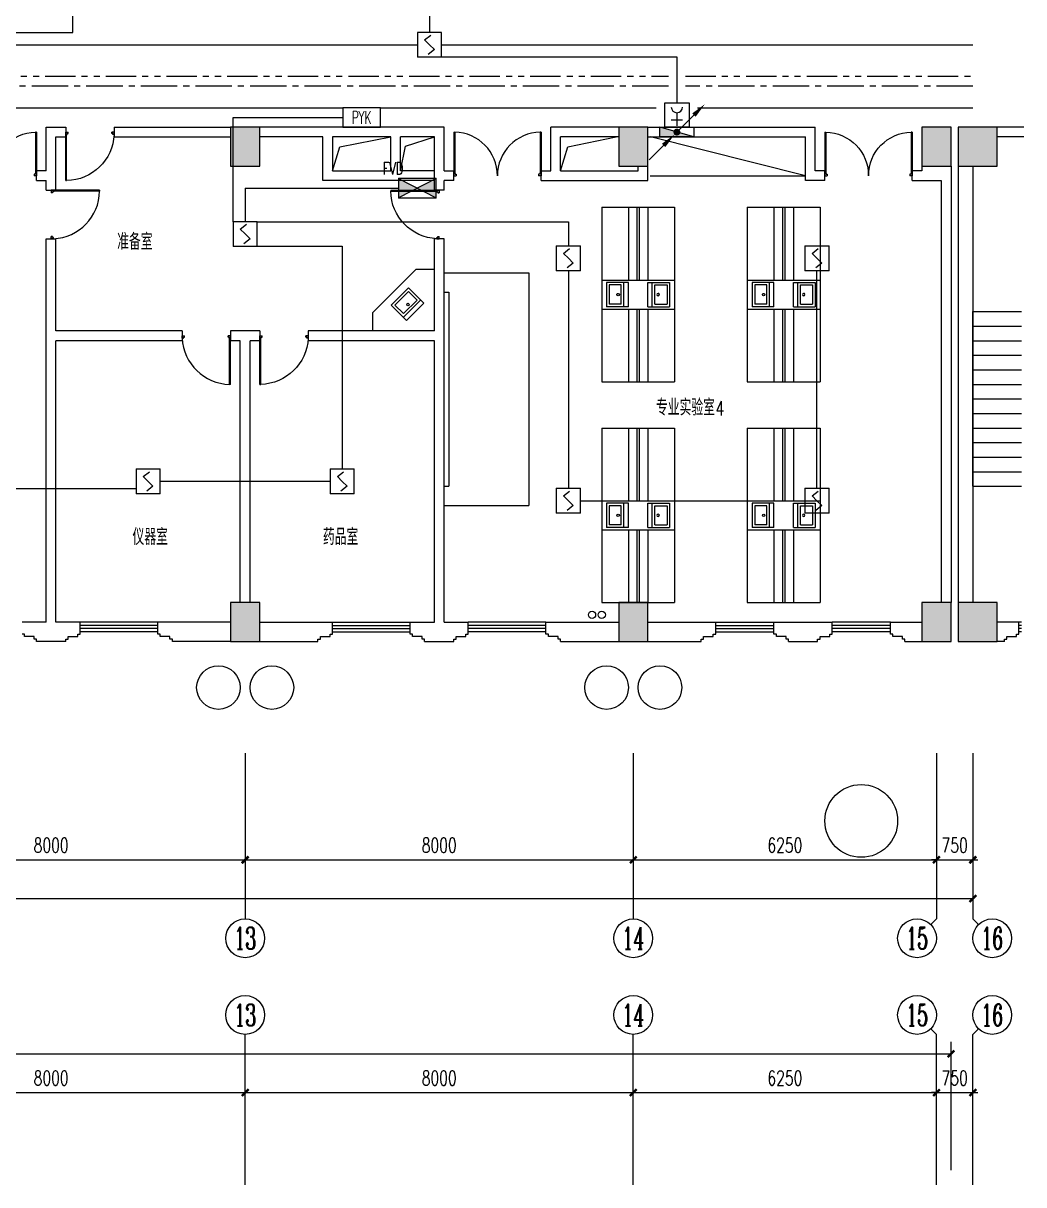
# Model space of a CAD drawing. Extents: x 190999 to 918899, y -200814 to 215286.
# Drawn here: x 383137 to 403762, y 26286 to 50231 of the extents above; entities that cross this region are included whole.
import ezdxf
from ezdxf.enums import TextEntityAlignment as Align

# ---------------------------------------------------------------- set-up
doc = ezdxf.new("R2010")
doc.units = 0
doc.header["$LTSCALE"] = 1000
doc.header["$MEASUREMENT"] = 0
doc.linetypes.add('CENTER2', pattern=[1.125, 0.75, -0.125, 0.125, -0.125])
doc.linetypes.add('PHANTOM2', pattern=[1.25, 0.625, -0.125, 0.125, -0.125, 0.125, -0.125])
doc.layers.get('Defpoints').update_dxf_attribs({"color": 1})
for name, color, linetype in [('00-EQUIP', 3, 'Continuous'), ('00-LWIRE', 4, 'Continuous'), ('00-WIRE-4', 6, 'Continuous'), ('A-墙线', 2, 'Continuous'), ('A-外包装修', 250, 'Continuous'), ('A-外窗', 145, 'Continuous'), ('A-家具', 250, 'Continuous'), ('A-门', 167, 'Continuous'), ('AXIS', 3, 'Continuous'), ('AXIS_TEXT', 7, 'Continuous'), ('COLUMN', 2, 'Continuous'), ('EQUIP_消火栓', 1, 'Continuous'), ('PUB_HATCH', 250, 'Continuous'), ('STAIR', 5, 'Continuous'), ('房间名称', 7, 'Continuous'), ('暖通-风-说明', 3, 'Continuous'), ('洞口线', 165, 'Continuous'), ('雨水管', 151, 'Continuous')]:
    doc.layers.add(name, color=color, linetype=linetype)
doc.styles.add('_COMPLEX', font='COMPLEX.shx', dxfattribs={"width": 0.5})
doc.styles.add('_TCH_AXIS', font='COMPLEX', dxfattribs={"bigfont": 'GBCBIG'})
doc.styles.add('_TCH_DIM', font='SIMPLEX', dxfattribs={"bigfont": 'GBCBIG'})
doc.styles.add('COMPLEX', font='COMPLEX')
doc.styles.add('DIM_FONT', font='SIMPLEX', dxfattribs={"width": 0.7, "bigfont": 'GBCBIG'})
doc.styles.add('HZ-ZGBZ', font='romanc.shx', dxfattribs={"width": 0.65})
doc.styles.get("Standard").update_dxf_attribs({"font": 'simhei.ttf'})
doc.styles.add('XXK', font='romans.shx', dxfattribs={"width": 0.75, "bigfont": 'hzf.shx'})
doc.styles.add('zz-1', font='arial.ttf', dxfattribs={"width": 0.8})
doc.linetypes.add('4INE', pattern='A,1,-0.15,["4",XXK,S=0.3,R=0,X=-0.1,Y=-0.1],-0.25', length=1.4)
doc.dimstyles.new('DIMN', dxfattribs={"dimtxt": 300, "dimasz": 100, "dimexe": 250, "dimexo": 300, "dimgap": 150, "dimtad": 1, "dimdec": 0, "dimzin": 0, "dimdsep": 46, "dimtxsty": 'DIM_FONT', "dimblk": 'ARCHTICK', "dimcen": 0.09, "dimclrt": 7, "dimazin": 2, "dimtfac": 1, "dimtdec": 0, "dimtix": 1, "dimtmove": 2, "dimatfit": 3, "dimfxl": 0, "dimtolj": 1, "dimtzin": 0, "dimarcsym": 0})

# ---------------------------------------------------------------- blocks, each defined once
blk = doc.blocks.new('m1000')
at = {"layer": 'A-墙线'}
for p, q in [((0, 0), (0, 200)), ((1000, 0), (1000, 200))]:
    blk.add_line(p, q, dxfattribs=at)
at = {"layer": 'A-门'}
for p, q in [((0, 1100), (0, 100)), ((0, 1100), (20, 1100)), ((20, 1100), (20, 150)), ((0, 150), (30, 150)), ((0, 100), (50, 100)), ((30, 150), (30, 130)), ((30, 130), (50, 130)), ((50, 130), (50, 100)), ((950, 130), (950, 100)), ((970, 130), (950, 130)), ((1000, 100), (950, 100)), ((970, 150), (970, 130)), ((1000, 150), (970, 150)), ((1000, 150), (1000, 100))]:
    blk.add_line(p, q, dxfattribs=at)
blk.add_arc((0, 100), 1000, 2.866, 88.854, dxfattribs=at)
blk = doc.blocks.new('m1800')
at = {"layer": 'A-墙线'}
for p, q in [((-900, -100), (-900, 100)), ((900, -100), (900, 100))]:
    blk.add_line(p, q, dxfattribs=at)
at = {"layer": 'A-门'}
for p, q in [((-900, 900), (-900, 0)), ((-900, 900), (-880, 900)), ((-880, 900), (-880, 50)), ((880, 900), (880, 50)), ((900, 900), (880, 900)), ((900, 900), (900, 0)), ((-900, 50), (-870, 50)), ((-900, 0), (-850, 0)), ((-870, 50), (-870, 30)), ((-870, 30), (-850, 30)), ((-850, 30), (-850, 0)), ((850, 30), (850, 0)), ((870, 30), (850, 30)), ((900, 0), (850, 0)), ((870, 50), (870, 30)), ((900, 50), (870, 50))]:
    blk.add_line(p, q, dxfattribs=at)
for centre, start, end in [((-900, 0), 0, 88.7267), ((900, 0), 91.2733, 180)]:
    blk.add_arc(centre, 900, start, end, dxfattribs=at)
blk = doc.blocks.new('$TwtSys$00000434')
for p, q in [((-0.5, 0.5), (-0.5, -0.5)), ((-0.5, -0.5), (0.5, 0.5)), ((0.5, 0.5), (-0.5, 0.5)), ((0.5, -0.5), (0.5, 0.5)), ((-0.5, -0.5), (0.5, -0.5))]:
    blk.add_line(p, q)
blk.add_solid([(0.5, -0.5), (0.5, 0.5), (-0.5, -0.5)])
blk = doc.blocks.new('_ArchTick')
at = {"const_width": 0.5}
blk.add_lwpolyline([(-0.7, -0.7), (0.7, 0.7)], dxfattribs=at)
blk = doc.blocks.new('*D1000')
at = {"layer": 'AXIS', "color": 0, "lineweight": -2}
for p, q in [((379712, 26586), (379712, 28436)), ((387712, 26586), (387712, 28436)), ((379712, 28186), (387712, 28186))]:
    blk.add_line(p, q, dxfattribs=at)
at = {"layer": 'Defpoints', "color": 0}
for p in [(387712, 28186), (379712, 26286), (387712, 26286)]:
    blk.add_point(p, dxfattribs=at)
at = {"layer": 'AXIS', "color": 0, "lineweight": -2, "xscale": 100, "yscale": 100, "zscale": 100, "rotation": 180}
blk.add_blockref('_ArchTick', (379712, 28186), dxfattribs=at)
at = {"layer": 'AXIS', "color": 0, "lineweight": -2, "xscale": 100, "yscale": 100, "zscale": 100}
blk.add_blockref('_ArchTick', (387712, 28186), dxfattribs=at)
at = {"layer": 'AXIS', "color": 7, "insert": (383712, 28486), "char_height": 300, "attachment_point": 5, "style": 'DIM_FONT'}
blk.add_mtext('\\A1;8000', dxfattribs=at)
blk = doc.blocks.new('*D1001')
at = {"layer": 'AXIS', "color": 0, "lineweight": -2}
for p, q in [((387712, 26586), (387712, 28436)), ((395712, 26586), (395712, 28436)), ((387712, 28186), (395712, 28186))]:
    blk.add_line(p, q, dxfattribs=at)
at = {"layer": 'Defpoints', "color": 0}
for p in [(395712, 28186), (387712, 26286), (395712, 26286)]:
    blk.add_point(p, dxfattribs=at)
at = {"layer": 'AXIS', "color": 0, "lineweight": -2, "xscale": 100, "yscale": 100, "zscale": 100, "rotation": 180}
blk.add_blockref('_ArchTick', (387712, 28186), dxfattribs=at)
at = {"layer": 'AXIS', "color": 0, "lineweight": -2, "xscale": 100, "yscale": 100, "zscale": 100}
blk.add_blockref('_ArchTick', (395712, 28186), dxfattribs=at)
at = {"layer": 'AXIS', "color": 7, "insert": (391712, 28486), "char_height": 300, "attachment_point": 5, "style": 'DIM_FONT'}
blk.add_mtext('\\A1;8000', dxfattribs=at)
blk = doc.blocks.new('*D1002')
at = {"layer": 'AXIS', "color": 0, "lineweight": -2}
for p, q in [((395712, 26586), (395712, 28436)), ((401962, 26586), (401962, 28436)), ((395712, 28186), (401962, 28186))]:
    blk.add_line(p, q, dxfattribs=at)
at = {"layer": 'Defpoints', "color": 0}
for p in [(401962, 28186), (395712, 26286), (401962, 26286)]:
    blk.add_point(p, dxfattribs=at)
at = {"layer": 'AXIS', "color": 0, "lineweight": -2, "xscale": 100, "yscale": 100, "zscale": 100, "rotation": 180}
blk.add_blockref('_ArchTick', (395712, 28186), dxfattribs=at)
at = {"layer": 'AXIS', "color": 0, "lineweight": -2, "xscale": 100, "yscale": 100, "zscale": 100}
blk.add_blockref('_ArchTick', (401962, 28186), dxfattribs=at)
at = {"layer": 'AXIS', "color": 7, "insert": (398837, 28486), "char_height": 300, "attachment_point": 5, "style": 'DIM_FONT'}
blk.add_mtext('\\A1;6250', dxfattribs=at)
blk = doc.blocks.new('*D1003')
at = {"layer": 'AXIS', "color": 0, "lineweight": -2}
for p, q in [((401962, 26586), (401962, 28436)), ((402712, 26586), (402712, 28436)), ((401962, 28186), (401862, 28186)), ((401962, 28186), (402712, 28186)), ((402712, 28186), (402812, 28186))]:
    blk.add_line(p, q, dxfattribs=at)
at = {"layer": 'Defpoints', "color": 0}
for p in [(402712, 28186), (401962, 26286), (402712, 26286)]:
    blk.add_point(p, dxfattribs=at)
at = {"layer": 'AXIS', "color": 0, "lineweight": -2, "xscale": 100, "yscale": 100, "zscale": 100}
blk.add_blockref('_ArchTick', (401962, 28186), dxfattribs=at)
at = {"layer": 'AXIS', "color": 0, "lineweight": -2, "xscale": 100, "yscale": 100, "zscale": 100, "rotation": 180}
blk.add_blockref('_ArchTick', (402712, 28186), dxfattribs=at)
at = {"layer": 'AXIS', "color": 7, "insert": (402337, 28486), "char_height": 300, "attachment_point": 5, "style": 'DIM_FONT'}
blk.add_mtext('\\A1;750', dxfattribs=at)
blk = doc.blocks.new('*D1004')
at = {"layer": 'AXIS', "color": 0, "lineweight": -2}
for p, q in [((325012, 26586), (325012, 29236)), ((402262, 26586), (402262, 29236)), ((325012, 28986), (402262, 28986))]:
    blk.add_line(p, q, dxfattribs=at)
at = {"layer": 'Defpoints', "color": 0}
for p in [(402262, 28986), (325012, 26286), (402262, 26286)]:
    blk.add_point(p, dxfattribs=at)
at = {"layer": 'AXIS', "color": 0, "lineweight": -2, "xscale": 100, "yscale": 100, "zscale": 100, "rotation": 180}
blk.add_blockref('_ArchTick', (325012, 28986), dxfattribs=at)
at = {"layer": 'AXIS', "color": 0, "lineweight": -2, "xscale": 100, "yscale": 100, "zscale": 100}
blk.add_blockref('_ArchTick', (402262, 28986), dxfattribs=at)
at = {"layer": 'AXIS', "color": 7, "insert": (363637, 29286), "char_height": 300, "attachment_point": 5, "style": 'DIM_FONT'}
blk.add_mtext('\\A1;77250', dxfattribs=at)
blk = doc.blocks.new('*D1068')
at = {"layer": 'AXIS', "color": 0, "lineweight": -2}
for p, q in [((379712, 34386), (379712, 32736)), ((387712, 34386), (387712, 32736)), ((379712, 32986), (387712, 32986))]:
    blk.add_line(p, q, dxfattribs=at)
at = {"layer": 'Defpoints', "color": 0}
for p in [(379712, 34686), (387712, 34686), (387712, 32986)]:
    blk.add_point(p, dxfattribs=at)
at = {"layer": 'AXIS', "color": 0, "lineweight": -2, "xscale": 100, "yscale": 100, "zscale": 100, "rotation": 180}
blk.add_blockref('_ArchTick', (379712, 32986), dxfattribs=at)
at = {"layer": 'AXIS', "color": 0, "lineweight": -2, "xscale": 100, "yscale": 100, "zscale": 100}
blk.add_blockref('_ArchTick', (387712, 32986), dxfattribs=at)
at = {"layer": 'AXIS', "color": 7, "insert": (383712, 33286), "char_height": 300, "attachment_point": 5, "style": 'DIM_FONT'}
blk.add_mtext('\\A1;8000', dxfattribs=at)
blk = doc.blocks.new('*D1069')
at = {"layer": 'AXIS', "color": 0, "lineweight": -2}
for p, q in [((387712, 34386), (387712, 32736)), ((395712, 34386), (395712, 32736)), ((387712, 32986), (395712, 32986))]:
    blk.add_line(p, q, dxfattribs=at)
at = {"layer": 'Defpoints', "color": 0}
for p in [(387712, 34686), (395712, 34686), (395712, 32986)]:
    blk.add_point(p, dxfattribs=at)
at = {"layer": 'AXIS', "color": 0, "lineweight": -2, "xscale": 100, "yscale": 100, "zscale": 100, "rotation": 180}
blk.add_blockref('_ArchTick', (387712, 32986), dxfattribs=at)
at = {"layer": 'AXIS', "color": 0, "lineweight": -2, "xscale": 100, "yscale": 100, "zscale": 100}
blk.add_blockref('_ArchTick', (395712, 32986), dxfattribs=at)
at = {"layer": 'AXIS', "color": 7, "insert": (391712, 33286), "char_height": 300, "attachment_point": 5, "style": 'DIM_FONT'}
blk.add_mtext('\\A1;8000', dxfattribs=at)
blk = doc.blocks.new('*D1070')
at = {"layer": 'AXIS', "color": 0, "lineweight": -2}
for p, q in [((395712, 34386), (395712, 32736)), ((401962, 34386), (401962, 32736)), ((395712, 32986), (401962, 32986))]:
    blk.add_line(p, q, dxfattribs=at)
at = {"layer": 'Defpoints', "color": 0}
for p in [(395712, 34686), (401962, 34686), (401962, 32986)]:
    blk.add_point(p, dxfattribs=at)
at = {"layer": 'AXIS', "color": 0, "lineweight": -2, "xscale": 100, "yscale": 100, "zscale": 100, "rotation": 180}
blk.add_blockref('_ArchTick', (395712, 32986), dxfattribs=at)
at = {"layer": 'AXIS', "color": 0, "lineweight": -2, "xscale": 100, "yscale": 100, "zscale": 100}
blk.add_blockref('_ArchTick', (401962, 32986), dxfattribs=at)
at = {"layer": 'AXIS', "color": 7, "insert": (398837, 33286), "char_height": 300, "attachment_point": 5, "style": 'DIM_FONT'}
blk.add_mtext('\\A1;6250', dxfattribs=at)
blk = doc.blocks.new('*D1071')
at = {"layer": 'AXIS', "color": 0, "lineweight": -2}
for p, q in [((401962, 34386), (401962, 32736)), ((402712, 34386), (402712, 32736)), ((401962, 32986), (401862, 32986)), ((401962, 32986), (402712, 32986)), ((402712, 32986), (402812, 32986))]:
    blk.add_line(p, q, dxfattribs=at)
at = {"layer": 'Defpoints', "color": 0}
for p in [(401962, 34686), (402712, 34686), (402712, 32986)]:
    blk.add_point(p, dxfattribs=at)
at = {"layer": 'AXIS', "color": 0, "lineweight": -2, "xscale": 100, "yscale": 100, "zscale": 100}
blk.add_blockref('_ArchTick', (401962, 32986), dxfattribs=at)
at = {"layer": 'AXIS', "color": 0, "lineweight": -2, "xscale": 100, "yscale": 100, "zscale": 100, "rotation": 180}
blk.add_blockref('_ArchTick', (402712, 32986), dxfattribs=at)
at = {"layer": 'AXIS', "color": 7, "insert": (402337, 33286), "char_height": 300, "attachment_point": 5, "style": 'DIM_FONT'}
blk.add_mtext('\\A1;750', dxfattribs=at)
blk = doc.blocks.new('*D1072')
at = {"layer": 'AXIS', "color": 0, "lineweight": -2}
for p, q in [((329412, 34386), (329412, 31936)), ((402712, 34386), (402712, 31936)), ((329412, 32186), (402712, 32186))]:
    blk.add_line(p, q, dxfattribs=at)
at = {"layer": 'Defpoints', "color": 0}
for p in [(329412, 34686), (402712, 34686), (402712, 32186)]:
    blk.add_point(p, dxfattribs=at)
at = {"layer": 'AXIS', "color": 0, "lineweight": -2, "xscale": 100, "yscale": 100, "zscale": 100, "rotation": 180}
blk.add_blockref('_ArchTick', (329412, 32186), dxfattribs=at)
at = {"layer": 'AXIS', "color": 0, "lineweight": -2, "xscale": 100, "yscale": 100, "zscale": 100}
blk.add_blockref('_ArchTick', (402712, 32186), dxfattribs=at)
at = {"layer": 'AXIS', "color": 7, "insert": (366062, 32486), "char_height": 300, "attachment_point": 5, "style": 'DIM_FONT'}
blk.add_mtext('\\A1;73300', dxfattribs=at)
blk = doc.blocks.new('_AXISO')
blk.add_circle((0, 0), 0.5)
at = {"layer": 'AXIS_TEXT', "style": 'COMPLEX', "width": 1.041667}
blk.add_attdef('A', text='', height=0.56, dxfattribs=at).set_placement((-0.25, -0.28), (0.25, -0.28), align=Align.FIT)
blk = doc.blocks.new('$plan$00001609')
at = {"linetype": 'Continuous'}
for p, q in [((0, -251), (0, 251)), ((0, 251), (450, 251)), ((93, -251), (93, 251)), ((450, 251), (450, -251)), ((146, -199), (146, 199)), ((146, 199), (397, 199)), ((397, 199), (397, -199)), ((146, -199), (397, -199)), ((0, -251), (450, -251))]:
    blk.add_line(p, q, dxfattribs=at)
blk.add_line((238, 2), (238, 0))
blk.add_arc((212, 0), 26, 4.716, 0, dxfattribs=at)
at = {"style": 'zz-1'}
for tag in ['YSIZE', 'XSIZE']:
    blk.add_attdef(tag, (0, 0), '', height=0.5, dxfattribs=at)
blk = doc.blocks.new('_LINKPT1')
at = {"color": 0}
blk.add_line((0, 0), (0, 0), dxfattribs=at)
blk = doc.blocks.new('3S1KCGW2')
for p, q in [((0.5, 0.5), (-0.5, 0.5)), ((-0.5, 0.5), (-0.5, -0.5)), ((0.5, -0.5), (0.5, 0.5)), ((-0.2, 0.2), (0.05, 0.4)), ((0, 0), (-0.2, 0.2)), ((0, 0), (0.2, -0.2)), ((0.2, -0.2), (-0.05, -0.4)), ((-0.5, -0.5), (0.5, -0.5))]:
    blk.add_line(p, q)
at = {"const_width": 0.04, "flags": 128}
blk.add_lwpolyline([(-0.5, -0.5), (-0.5, 0.5), (0.5, 0.5), (0.5, -0.5)], close=True, dxfattribs=at)
at = {"xscale": 0.002, "yscale": 0.002, "zscale": 0.002}
for p in [(0, 0.5), (-0.5, 0), (0.5, 0), (0, -0.5)]:
    blk.add_blockref('_LINKPT1', p, dxfattribs=at)
at = {"flags": 9}
blk.add_attdef('A', (0, 0), '', height=0.00002, dxfattribs=at)
blk = doc.blocks.new('J62IR8YJ')
for p, q in [((-0.5, 1), (0.5, 1)), ((-0.5, 0), (-0.5, 1)), ((0.5, 1), (0.5, 0)), ((0, 0.598), (0, 0.06)), ((0.5, 0), (-0.5, 0)), ((-0.231, 0.312), (0.231, 0.312))]:
    blk.add_line(p, q)
at = {"const_width": 0.04, "flags": 128}
blk.add_lwpolyline([(-0.5, 0), (-0.5, 1), (0.5, 1), (0.5, 0)], close=True, dxfattribs=at)
blk.add_arc((0, 0.829), 0.231, 180, 0)
at = {"xscale": 0.002, "yscale": 0.00200000000000955, "zscale": 0.002}
for p in [(0, 1), (-0.5, 0.5), (0.5, 0.5), (0, 0)]:
    blk.add_blockref('_LINKPT1', p, dxfattribs=at)
at = {"flags": 9}
blk.add_attdef('A', (0, 0), '', height=0.00002, dxfattribs=at)
blk = doc.blocks.new('6H2KALM6')
for p, q in [((-0.78, 0.4), (0.78, -0.4)), ((0.78, 0.4), (-0.78, -0.4)), ((0.78, 0.4), (-0.78, 0.4)), ((-0.78, 0.4), (-0.78, -0.4)), ((0.78, -0.4), (0.78, 0.4)), ((-0.78, -0.4), (0.78, -0.4))]:
    blk.add_line(p, q)
at = {"const_width": 0.04}
blk.add_lwpolyline([(-0.78, 0.4), (-0.78, -0.4), (0.78, -0.4), (0.78, 0.4)], close=True, dxfattribs=at)
for points in [[(-0.78, 0.4), (0, 0), (-0.78, -0.4)], [(0.78, 0.4), (0, 0), (0.78, -0.4)]]:
    blk.add_solid(points)
at = {"xscale": 0.002, "yscale": 0.002, "zscale": 0.002}
for p in [(-0.78, 0), (0, 0.4), (0.78, 0), (0, -0.4)]:
    blk.add_blockref('_LINKPT1', p, dxfattribs=at)
at = {"flags": 9}
blk.add_attdef('A', (0, 0), '', height=0.00002, dxfattribs=at)
blk = doc.blocks.new('6A2DRK5Q')
for p, q in [((0.78, 0.4), (-0.78, 0.4)), ((-0.78, 0.4), (-0.78, -0.4)), ((0.78, -0.4), (0.78, 0.4)), ((-0.78, -0.4), (0.78, -0.4))]:
    blk.add_line(p, q)
at = {"xscale": 0.002, "yscale": 0.002, "zscale": 0.002}
for p in [(-0.78, 0), (0, 0.4), (0.78, 0), (0, -0.4)]:
    blk.add_blockref('_LINKPT1', p, dxfattribs=at)
at = {"style": '_COMPLEX', "width": 0.6, "flags": 8}
blk.add_attdef('$TEXT$', text='', height=0.52, dxfattribs=at).set_placement((0, 0), align=Align.MIDDLE_CENTER)
at = {"flags": 9}
blk.add_attdef('A', (0, 0), '', height=0.00002, dxfattribs=at)
blk = doc.blocks.new('_WRLD1L')
for p, q in [((0.7, 0.7), (0, 0)), ((0.104, 0.104), (0.104, 0.104)), ((-0.104, -0.104), (-0.104, -0.104))]:
    blk.add_line(p, q)
at = {"const_width": 0.142}
blk.add_lwpolyline([(-0.071, 0, 1), (0.071, 0, 1)], format="xyb", close=True, dxfattribs=at)
blk.add_solid([(0.63, 0.77), (0.77, 0.63), (1.15, 1.15)])
at = {"width": 0.8, "flags": 9}
blk.add_attdef('A', (0, 0), '', height=0.00002, dxfattribs=at)
blk = doc.blocks.new('_WRLD10L')
for p, q in [((1.15, 1.15), (0.55, 0.55)), ((0.104, 0.104), (0.104, 0.104)), ((-0.104, -0.104), (-0.104, -0.104))]:
    blk.add_line(p, q)
at = {"const_width": 0.142}
blk.add_lwpolyline([(-0.071, 0, 1), (0.071, 0, 1)], format="xyb", close=True, dxfattribs=at)
blk.add_solid([(0.62, 0.48), (0.48, 0.62), (0.1, 0.1)])
at = {"width": 0.8, "flags": 9}
blk.add_attdef('A', (0, 0), '', height=0.00002, dxfattribs=at)

msp = doc.modelspace()

# ---------------------------------------------------------------- hatches: boundary and pattern name
at = {"layer": 'PUB_HATCH'}
for points in [[(388011.6, 47286.5), (388011.6, 48086.5), (387411.6, 48086.5), (387411.6, 47286.5)], [(396011.6, 47286.5), (396011.6, 48086.5), (395411.6, 48086.5), (395411.6, 47286.5)], [(402261.6, 47286.5), (402261.6, 48086.5), (401661.6, 48086.5), (401661.6, 47286.5)], [(403211.6, 47286.5), (403211.6, 48086.5), (402411.6, 48086.5), (402411.6, 47286.5)], [(388011.6, 37486.5), (388011.6, 38286.5), (387411.6, 38286.5), (387411.6, 37486.5)], [(396011.6, 37486.5), (396011.6, 38286.5), (395411.6, 38286.5), (395411.6, 37486.5)], [(402261.6, 37486.5), (402261.6, 38286.5), (401661.6, 38286.5), (401661.6, 37486.5)], [(403211.6, 37486.5), (403211.6, 38286.5), (402411.6, 38286.5), (402411.6, 37486.5)]]:
    msp.add_hatch(color=256, dxfattribs=at).paths.add_polyline_path(points)

# ---------------------------------------------------------------- linework, layer by layer
at = {"layer": '00-WIRE-4'}
for p, q in [((391511.6, 53936.5), (391511.6, 50036.5)), ((384161.9, 50036.5), (384161.9, 50986.5)), ((380228.3, 50036.5), (384161.9, 50036.5)), ((380228.3, 49786.5), (391261.6, 49786.5)), ((391761.6, 49786.5), (402711.6, 49786.5)), ((391761.6, 49536.5), (396611.6, 49536.5)), ((396611.6, 49536.5), (396611.6, 48586.5)), ((387461.6, 48286.5), (389721.6, 48286.5)), ((387461.6, 46136.5), (387461.6, 48286.5)), ((387711.6, 46830.6), (387711.6, 46136.5)), ((387711.6, 46830.6), (390871.6, 46830.6)), ((387961.6, 46136.5), (394374.1, 46136.5)), ((394374.1, 46136.5), (394374.1, 45636.5)), ((387961.6, 45636.5), (389711.6, 45636.5)), ((389711.6, 45636.5), (389711.6, 41036.5)), ((394374.1, 45136.5), (394374.1, 40636.5)), ((399499.1, 40636.5), (399499.1, 45136.5)), ((389461.6, 40786.5), (385961.6, 40786.5)), ((380911.6, 40636.5), (385461.6, 40636.5)), ((394624.1, 40386.5), (399249.1, 40386.5))]:
    msp.add_line(p, q, dxfattribs=at)
at = {"layer": '00-WIRE-4', "linetype": 'PHANTOM2'}
for p, q in [((376089.2, 49136.5), (396436.6, 49136.5)), ((396786.6, 49136.5), (402711.6, 49136.5))]:
    msp.add_line(p, q, dxfattribs=at)
at = {"layer": '00-WIRE-4', "linetype": 'CENTER2'}
for p, q in [((396436.6, 48936.5), (376164.2, 48936.5)), ((402711.6, 48936.5), (396786.6, 48936.5))]:
    msp.add_line(p, q, dxfattribs=at)
at = {"layer": '00-WIRE-4', "linetype": '4INE'}
for p, q in [((376339.2, 48486.5), (389721.6, 48486.5)), ((390501.6, 48486.5), (396186.6, 48486.5)), ((397036.6, 48486.5), (402711.6, 48486.5))]:
    msp.add_line(p, q, dxfattribs=at)
at = {"layer": 'A-墙线'}
for p, q in [((383611.6, 47186.5), (383611.6, 48086.5)), ((383611.6, 48086.5), (384011.6, 48086.5)), ((385011.6, 48086.5), (387411.6, 48086.5)), ((391811.6, 48086.5), (388011.6, 48086.5)), ((391811.6, 47186.5), (391811.6, 48086.5)), ((394011.6, 47186.5), (394011.6, 48086.5)), ((395411.6, 48086.5), (394011.6, 48086.5)), ((396011.6, 48086.5), (399461.6, 48086.5)), ((399461.6, 47186.5), (399461.6, 48086.5)), ((403761.6, 48086.5), (403211.6, 48086.5)), ((383811.6, 46786.5), (383811.6, 47886.5)), ((383811.6, 47886.5), (384011.6, 47886.5)), ((385011.6, 47886.5), (387411.6, 47886.5)), ((389311.6, 47886.5), (388011.6, 47886.5)), ((390711.6, 47886.5), (389511.6, 47886.5)), ((391611.6, 47886.5), (390911.6, 47886.5)), ((391611.6, 46786.5), (391611.6, 47886.5)), ((394211.6, 47186.5), (394211.6, 47886.5)), ((395411.6, 47886.5), (394211.6, 47886.5)), ((396011.6, 47886.5), (399261.6, 47886.5)), ((399261.6, 46986.5), (399261.6, 47886.5)), ((403761.6, 47886.5), (403211.6, 47886.5)), ((383611.6, 47186.5), (383411.6, 47186.5)), ((391811.6, 47186.5), (392011.6, 47186.5)), ((393811.6, 47186.5), (394011.6, 47186.5)), ((394211.6, 47186.5), (395811.6, 47186.5)), ((395811.6, 47186.5), (395811.6, 47286.5)), ((396011.6, 46986.5), (396011.6, 47286.5)), ((399661.6, 47186.5), (399461.6, 47186.5)), ((401661.6, 47186.5), (401461.6, 47186.5)), ((401661.6, 47286.5), (401661.6, 47186.5)), ((402261.6, 47286.5), (402261.6, 38286.5)), ((402411.6, 47286.5), (402411.6, 38186.5)), ((402711.6, 47286.5), (402711.6, 38286.5)), ((383411.6, 46986.5), (383611.6, 46986.5)), ((383611.6, 46786.5), (383611.6, 46986.5)), ((391811.6, 46786.5), (391811.6, 46986.5)), ((392011.6, 46986.5), (391811.6, 46986.5)), ((393811.6, 46986.5), (396011.6, 46986.5)), ((399661.6, 46986.5), (399261.6, 46986.5)), ((401461.6, 46986.5), (402061.6, 46986.5)), ((402061.6, 46986.5), (402061.6, 38286.5)), ((383611.6, 37886.5), (383611.6, 45786.5)), ((383811.6, 43886.5), (383811.6, 45786.5)), ((391611.6, 43886.5), (391611.6, 45786.5)), ((391811.6, 37886.5), (391811.6, 45786.5)), ((386411.6, 43886.5), (383811.6, 43886.5)), ((388011.6, 43886.5), (387411.6, 43886.5)), ((391611.6, 43886.5), (389011.6, 43886.5)), ((383811.6, 37886.5), (383811.6, 43686.5)), ((386411.6, 43686.5), (383811.6, 43686.5)), ((387611.6, 43686.5), (387411.6, 43686.5)), ((387611.6, 38286.5), (387611.6, 43686.5)), ((388011.6, 43686.5), (387811.6, 43686.5)), ((387811.6, 38286.5), (387811.6, 43686.5)), ((391611.6, 43686.5), (389011.6, 43686.5)), ((391611.6, 37886.5), (391611.6, 43686.5)), ((383611.6, 37886.5), (383111.6, 37886.5)), ((384311.6, 37886.5), (383811.6, 37886.5)), ((384311.6, 37636.5), (384311.6, 37886.5)), ((387411.6, 37886.5), (385911.6, 37886.5)), ((385911.6, 37636.5), (385911.6, 37886.5)), ((388011.6, 37886.5), (389511.6, 37886.5)), ((389511.6, 37636.5), (389511.6, 37886.5)), ((391111.6, 37886.5), (391611.6, 37886.5)), ((391111.6, 37636.5), (391111.6, 37886.5)), ((391811.6, 37886.5), (392311.6, 37886.5)), ((392311.6, 37636.5), (392311.6, 37886.5)), ((393911.6, 37886.5), (395411.6, 37886.5)), ((393911.6, 37636.5), (393911.6, 37886.5)), ((396011.6, 37886.5), (397411.6, 37886.5)), ((397411.6, 37636.5), (397411.6, 37886.5)), ((398611.6, 37886.5), (399811.6, 37886.5)), ((398611.6, 37636.5), (398611.6, 37886.5)), ((399811.6, 37636.5), (399811.6, 37886.5)), ((401011.6, 37886.5), (401661.6, 37886.5)), ((401011.6, 37636.5), (401011.6, 37886.5)), ((403661.6, 37886.5), (403211.6, 37886.5)), ((403661.6, 37636.5), (403661.6, 37886.5)), ((383161.6, 37636.5), (383111.6, 37636.5)), ((383161.6, 37586.5), (383161.6, 37636.5)), ((384261.6, 37636.5), (384311.6, 37636.5)), ((384261.6, 37586.5), (384261.6, 37636.5)), ((385961.6, 37636.5), (385911.6, 37636.5)), ((385961.6, 37586.5), (385961.6, 37636.5)), ((389461.6, 37636.5), (389511.6, 37636.5)), ((389461.6, 37586.5), (389461.6, 37636.5)), ((391161.6, 37636.5), (391111.6, 37636.5)), ((391161.6, 37586.5), (391161.6, 37636.5)), ((392261.6, 37636.5), (392311.6, 37636.5)), ((392261.6, 37586.5), (392261.6, 37636.5)), ((393961.6, 37636.5), (393911.6, 37636.5)), ((393961.6, 37586.5), (393961.6, 37636.5)), ((397361.6, 37636.5), (397411.6, 37636.5)), ((397361.6, 37586.5), (397361.6, 37636.5)), ((398661.6, 37636.5), (398611.6, 37636.5)), ((398661.6, 37586.5), (398661.6, 37636.5)), ((399761.6, 37636.5), (399811.6, 37636.5)), ((399761.6, 37586.5), (399761.6, 37636.5)), ((401061.6, 37636.5), (401011.6, 37636.5)), ((401061.6, 37586.5), (401061.6, 37636.5)), ((403611.6, 37636.5), (403661.6, 37636.5)), ((403611.6, 37586.5), (403611.6, 37636.5)), ((383361.6, 37586.5), (383161.6, 37586.5)), ((383361.6, 37536.5), (383361.6, 37586.5)), ((383411.6, 37536.5), (383361.6, 37536.5)), ((383411.6, 37486.5), (383411.6, 37536.5)), ((384011.6, 37486.5), (383411.6, 37486.5)), ((384011.6, 37486.5), (384011.6, 37536.5)), ((384011.6, 37536.5), (384061.6, 37536.5)), ((384061.6, 37536.5), (384061.6, 37586.5)), ((384061.6, 37586.5), (384261.6, 37586.5)), ((386161.6, 37586.5), (385961.6, 37586.5)), ((386161.6, 37536.5), (386161.6, 37586.5)), ((386211.6, 37536.5), (386161.6, 37536.5)), ((386211.6, 37486.5), (386211.6, 37536.5)), ((387411.6, 37486.5), (386211.6, 37486.5)), ((388011.6, 37486.5), (389211.6, 37486.5)), ((389211.6, 37486.5), (389211.6, 37536.5)), ((389211.6, 37536.5), (389261.6, 37536.5)), ((389261.6, 37536.5), (389261.6, 37586.5)), ((389261.6, 37586.5), (389461.6, 37586.5)), ((391361.6, 37586.5), (391161.6, 37586.5)), ((391361.6, 37536.5), (391361.6, 37586.5)), ((391411.6, 37536.5), (391361.6, 37536.5)), ((391411.6, 37486.5), (391411.6, 37536.5)), ((391411.6, 37486.5), (392011.6, 37486.5)), ((392011.6, 37486.5), (392011.6, 37536.5)), ((392011.6, 37536.5), (392061.6, 37536.5)), ((392061.6, 37536.5), (392061.6, 37586.5)), ((392061.6, 37586.5), (392261.6, 37586.5)), ((394161.6, 37586.5), (393961.6, 37586.5)), ((394161.6, 37536.5), (394161.6, 37586.5)), ((394211.6, 37536.5), (394161.6, 37536.5)), ((394211.6, 37486.5), (394211.6, 37536.5)), ((394211.6, 37486.5), (395411.6, 37486.5)), ((396011.6, 37486.5), (397111.6, 37486.5)), ((397111.6, 37486.5), (397111.6, 37536.5)), ((397111.6, 37536.5), (397161.6, 37536.5)), ((397161.6, 37536.5), (397161.6, 37586.5)), ((397161.6, 37586.5), (397361.6, 37586.5)), ((398861.6, 37586.5), (398661.6, 37586.5)), ((398861.6, 37536.5), (398861.6, 37586.5)), ((398911.6, 37536.5), (398861.6, 37536.5)), ((398911.6, 37486.5), (398911.6, 37536.5)), ((398911.6, 37486.5), (399511.6, 37486.5)), ((399511.6, 37486.5), (399511.6, 37536.5)), ((399511.6, 37536.5), (399561.6, 37536.5)), ((399561.6, 37536.5), (399561.6, 37586.5)), ((399561.6, 37586.5), (399761.6, 37586.5)), ((401261.6, 37586.5), (401061.6, 37586.5)), ((401261.6, 37536.5), (401261.6, 37586.5)), ((401311.6, 37536.5), (401261.6, 37536.5)), ((401311.6, 37486.5), (401311.6, 37536.5)), ((401311.6, 37486.5), (401661.6, 37486.5)), ((403361.6, 37486.5), (403211.6, 37486.5)), ((403361.6, 37486.5), (403361.6, 37536.5)), ((403361.6, 37536.5), (403411.6, 37536.5)), ((403411.6, 37536.5), (403411.6, 37586.5)), ((403411.6, 37586.5), (403611.6, 37586.5))]:
    msp.add_line(p, q, dxfattribs=at)
for points in [[(391611.6, 46986.5), (389311.6, 46986.5), (389311.6, 47886.5)], [(389511.6, 47886.5), (389511.6, 47186.5), (390711.6, 47186.5), (390711.6, 47886.5)], [(391611.6, 47186.5), (390911.6, 47186.5), (390911.6, 47886.5)]]:
    msp.add_lwpolyline(points, dxfattribs=at)
at = {"layer": 'A-外包装修'}
for centre, radius in [((387161.6, 36536.5), 450), ((388261.6, 36536.5), 450), ((395161.6, 36536.5), 450), ((396261.6, 36536.5), 450), ((400411.6, 33786.5), 750)]:
    msp.add_circle(centre, radius, dxfattribs=at)
at = {"layer": 'A-外窗'}
for p, q in [((385911.6, 37886.5), (384311.6, 37886.5)), ((389511.6, 37886.5), (391111.6, 37886.5)), ((393911.6, 37886.5), (392311.6, 37886.5)), ((397411.6, 37886.5), (398611.6, 37886.5)), ((401011.6, 37886.5), (399811.6, 37886.5)), ((403711.6, 37886.5), (403661.6, 37886.5)), ((385911.6, 37816.5), (384311.6, 37816.5)), ((385911.6, 37756.5), (384311.6, 37756.5)), ((385911.6, 37686.5), (384311.6, 37686.5)), ((389511.6, 37816.5), (391111.6, 37816.5)), ((389511.6, 37756.5), (391111.6, 37756.5)), ((389511.6, 37686.5), (391111.6, 37686.5)), ((393911.6, 37816.5), (392311.6, 37816.5)), ((393911.6, 37756.5), (392311.6, 37756.5)), ((393911.6, 37686.5), (392311.6, 37686.5)), ((397411.6, 37816.5), (398611.6, 37816.5)), ((397411.6, 37756.5), (398611.6, 37756.5)), ((397411.6, 37686.5), (398611.6, 37686.5)), ((401011.6, 37816.5), (399811.6, 37816.5)), ((401011.6, 37756.5), (399811.6, 37756.5)), ((401011.6, 37686.5), (399811.6, 37686.5)), ((403711.6, 37816.5), (403661.6, 37816.5)), ((403711.6, 37756.5), (403661.6, 37756.5)), ((403711.6, 37686.5), (403661.6, 37686.5))]:
    msp.add_line(p, q, dxfattribs=at)
at = {"layer": 'A-家具'}
for p, q in [((399261.6, 47086.5), (396065.9, 47886.5)), ((396061.6, 47086.5), (399261.6, 47086.5)), ((395061.6, 46436.5), (395061.6, 42836.5)), ((395061.6, 46436.5), (396561.6, 46436.5)), ((395611.6, 46436.5), (395611.6, 44936.5)), ((395786.6, 46436.5), (395786.6, 44936.5)), ((395836.6, 46436.5), (395836.6, 44936.5)), ((396011.6, 46436.5), (396011.6, 44936.5)), ((396561.6, 46436.5), (396561.6, 42836.5)), ((398061.6, 46436.5), (398061.6, 42836.5)), ((398061.6, 46436.5), (399561.6, 46436.5)), ((398611.6, 46436.5), (398611.6, 44936.5)), ((398786.6, 46436.5), (398786.6, 44936.5)), ((398836.6, 46436.5), (398836.6, 44936.5)), ((399011.6, 46436.5), (399011.6, 44936.5)), ((399561.6, 46436.5), (399561.6, 42836.5)), ((390336.6, 44261.5), (391236.6, 45161.5)), ((391236.6, 45161.5), (391611.6, 45161.5)), ((391811.6, 45086.5), (393561.6, 45086.5)), ((393561.6, 45086.5), (393561.6, 40286.5)), ((395061.6, 44936.5), (396561.6, 44936.5)), ((398061.6, 44936.5), (399561.6, 44936.5)), ((391811.6, 44686.5), (391911.6, 44686.5)), ((391911.6, 44686.5), (391911.6, 40686.5)), ((395061.6, 44336.5), (396561.6, 44336.5)), ((395611.6, 44336.5), (395611.6, 42836.5)), ((395786.6, 44336.5), (395786.6, 42836.5)), ((395836.6, 44336.5), (395836.6, 42836.5)), ((396011.6, 44336.5), (396011.6, 42836.5)), ((398061.6, 44336.5), (399561.6, 44336.5)), ((398611.6, 44336.5), (398611.6, 42836.5)), ((398786.6, 44336.5), (398786.6, 42836.5)), ((398836.6, 44336.5), (398836.6, 42836.5)), ((399011.6, 44336.5), (399011.6, 42836.5)), ((390336.6, 44261.5), (390336.6, 43886.5)), ((395061.6, 42836.5), (396561.6, 42836.5)), ((398061.6, 42836.5), (399561.6, 42836.5)), ((395061.6, 41886.5), (395061.6, 38286.5)), ((395061.6, 41886.5), (396561.6, 41886.5)), ((395611.6, 41886.5), (395611.6, 40386.5)), ((395786.6, 41886.5), (395786.6, 40386.5)), ((395836.6, 41886.5), (395836.6, 40386.5)), ((396011.6, 41886.5), (396011.6, 40386.5)), ((396561.6, 41886.5), (396561.6, 38286.5)), ((398061.6, 41886.5), (398061.6, 38286.5)), ((398061.6, 41886.5), (399561.6, 41886.5)), ((398611.6, 41886.5), (398611.6, 40386.5)), ((398786.6, 41886.5), (398786.6, 40386.5)), ((398836.6, 41886.5), (398836.6, 40386.5)), ((399011.6, 41886.5), (399011.6, 40386.5)), ((399561.6, 41886.5), (399561.6, 38286.5)), ((391811.6, 40686.5), (391911.6, 40686.5)), ((391811.6, 40286.5), (393561.6, 40286.5)), ((395061.6, 40386.5), (396561.6, 40386.5)), ((398061.6, 40386.5), (399561.6, 40386.5)), ((395061.6, 39786.5), (396561.6, 39786.5)), ((395611.6, 39786.5), (395611.6, 38286.5)), ((395786.6, 39786.5), (395786.6, 38286.5)), ((395836.6, 39786.5), (395836.6, 38286.5)), ((396011.6, 39786.5), (396011.6, 38286.5)), ((398061.6, 39786.5), (399561.6, 39786.5)), ((398611.6, 39786.5), (398611.6, 38286.5)), ((398786.6, 39786.5), (398786.6, 38286.5)), ((398836.6, 39786.5), (398836.6, 38286.5)), ((399011.6, 39786.5), (399011.6, 38286.5)), ((395061.6, 38286.5), (396561.6, 38286.5)), ((398061.6, 38286.5), (399561.6, 38286.5))]:
    msp.add_line(p, q, dxfattribs=at)
at = {"layer": 'AXIS'}
for p, q in [((387711.6, 35186.5), (387711.6, 31767.4)), ((395711.6, 35186.5), (395711.6, 31767.4)), ((401961.6, 35186.5), (401961.6, 31767.4)), ((402711.6, 35186.5), (402711.6, 31767.4)), ((401844.5, 31650.2), (401961.6, 31767.4)), ((402828.8, 31650.2), (402711.6, 31767.4)), ((401844.5, 29503.6), (401961.6, 29386.5)), ((402828.8, 29503.6), (402711.6, 29386.5)), ((387711.6, 26286.5), (387711.6, 29386.5)), ((395711.6, 26286.5), (395711.6, 29386.5)), ((401961.6, 26286.5), (401961.6, 29386.5)), ((402711.6, 26286.5), (402711.6, 29386.5))]:
    msp.add_line(p, q, dxfattribs=at)
at = {"layer": 'COLUMN'}
for p, q in [((388011.6, 48086.5), (387411.6, 48086.5)), ((387411.6, 48086.5), (387411.6, 47286.5)), ((388011.6, 47286.5), (388011.6, 48086.5)), ((396011.6, 48086.5), (395411.6, 48086.5)), ((395411.6, 48086.5), (395411.6, 47286.5)), ((396011.6, 47286.5), (396011.6, 48086.5)), ((402261.6, 48086.5), (401661.6, 48086.5)), ((401661.6, 48086.5), (401661.6, 47286.5)), ((402261.6, 47286.5), (402261.6, 48086.5)), ((403211.6, 48086.5), (402411.6, 48086.5)), ((402411.6, 48086.5), (402411.6, 47286.5)), ((403211.6, 47286.5), (403211.6, 48086.5)), ((387411.6, 47286.5), (388011.6, 47286.5)), ((395411.6, 47286.5), (396011.6, 47286.5)), ((401661.6, 47286.5), (402261.6, 47286.5)), ((402411.6, 47286.5), (403211.6, 47286.5)), ((388011.6, 38286.5), (387411.6, 38286.5)), ((387411.6, 38286.5), (387411.6, 37486.5)), ((388011.6, 37486.5), (388011.6, 38286.5)), ((396011.6, 38286.5), (395411.6, 38286.5)), ((395411.6, 38286.5), (395411.6, 37486.5)), ((396011.6, 37486.5), (396011.6, 38286.5)), ((402261.6, 38286.5), (401661.6, 38286.5)), ((401661.6, 38286.5), (401661.6, 37486.5)), ((402261.6, 37486.5), (402261.6, 38286.5)), ((403211.6, 38286.5), (402411.6, 38286.5)), ((402411.6, 38286.5), (402411.6, 37486.5)), ((403211.6, 37486.5), (403211.6, 38286.5)), ((387411.6, 37486.5), (388011.6, 37486.5)), ((395411.6, 37486.5), (396011.6, 37486.5)), ((401661.6, 37486.5), (402261.6, 37486.5)), ((402411.6, 37486.5), (403211.6, 37486.5))]:
    msp.add_line(p, q, dxfattribs=at)
at = {"layer": 'STAIR'}
for p, q in [((402711.6, 40686.5), (402711.6, 44286.5)), ((402711.6, 44286.5), (403711.6, 44286.5)), ((402711.6, 43986.5), (403711.6, 43986.5)), ((402711.6, 43686.5), (403711.6, 43686.5)), ((402711.6, 43386.5), (403711.6, 43386.5)), ((402711.6, 43086.5), (403711.6, 43086.5)), ((402711.6, 42786.5), (403711.6, 42786.5)), ((402711.6, 42486.5), (403711.6, 42486.5)), ((402711.6, 42186.5), (403711.6, 42186.5)), ((402711.6, 41886.5), (403711.6, 41886.5)), ((402711.6, 41586.5), (403711.6, 41586.5)), ((402711.6, 41286.5), (403711.6, 41286.5)), ((402711.6, 40986.5), (403711.6, 40986.5)), ((402711.6, 40686.5), (403711.6, 40686.5))]:
    msp.add_line(p, q, dxfattribs=at)
at = {"layer": '洞口线', "ltscale": 2}
for points in [[(389511.6, 47186.5), (389665.7, 47684.8), (390711.6, 47886.2)], [(390911.6, 47186.5), (391014.4, 47699.3), (391611.6, 47886.5)], [(394211.6, 47186.5), (394365.7, 47684.8), (395361.6, 47886.2)]]:
    msp.add_lwpolyline(points, dxfattribs=at)
at = {"layer": '雨水管'}
for centre in [(394861.6, 38036.5), (395061.6, 38036.5)]:
    msp.add_circle(centre, 75, dxfattribs=at)

# ---------------------------------------------------------------- block references
at = {"layer": '00-EQUIP', "xscale": 500, "yscale": 500, "zscale": 500}
for name, p in [('3S1KCGW2', (391511.6, 49786.5)), ('J62IR8YJ', (396611.6, 48086.5)), ('6H2KALM6', (391261.6, 46830.6)), ('6H2KALM6', (391261.6, 46830.6)), ('3S1KCGW2', (387711.6, 45886.5)), ('3S1KCGW2', (394374.1, 45386.5)), ('3S1KCGW2', (399499.1, 45386.5)), ('3S1KCGW2', (385711.6, 40786.5)), ('3S1KCGW2', (389711.6, 40786.5)), ('3S1KCGW2', (394374.1, 40386.5)), ('3S1KCGW2', (399499.1, 40386.5))]:
    msp.add_blockref(name, p, dxfattribs=at)
msp.add_blockref('6A2DRK5Q', (390111.6, 48286.5), dxfattribs=at).add_auto_attribs({'$TEXT$': 'PYK'})
at = {"layer": '00-LWIRE', "xscale": 500, "yscale": 500, "zscale": 500}
msp.add_blockref('_WRLD1L', (396611.6, 47986.5), dxfattribs=at)
at = {"layer": '00-LWIRE', "xscale": 500, "yscale": 500, "zscale": 500, "rotation": 180}
msp.add_blockref('_WRLD10L', (396611.6, 47986.5), dxfattribs=at)
at = {"layer": 'A-家具', "yscale": -1}
for p, rotation in [((391217, 44281.2), 135), ((395611.6, 44636.5), 180), ((398611.6, 44636.5), 180), ((395611.6, 40086.5), 180), ((398611.6, 40086.5), 180)]:
    msp.add_blockref('$plan$00001609', p, dxfattribs=dict(at, rotation=rotation))
at = {"layer": 'A-家具'}
for p in [(396011.6, 44636.5), (399011.6, 44636.5), (396011.6, 40086.5), (399011.6, 40086.5)]:
    msp.add_blockref('$plan$00001609', p, dxfattribs=at)
at = {"layer": 'A-门', "xscale": -1}
for p in [(382511.6, 47086.5), (400561.6, 47086.5)]:
    msp.add_blockref('m1800', p, dxfattribs=at)
for p, rotation in [((384011.6, 48086.5), 180), ((391811.6, 46786.5), 90), ((388011.6, 43886.5), 180)]:
    msp.add_blockref('m1000', p, dxfattribs=dict(at, rotation=rotation))
at = {"layer": 'A-门'}
msp.add_blockref('m1800', (392911.6, 47086.5), dxfattribs=at)
for p, rotation in [((383611.6, 46786.5), 270), ((387411.6, 43886.5), 180)]:
    msp.add_blockref('m1000', p, dxfattribs=dict(at, rotation=rotation))
at = {"layer": 'AXIS'}
ref = msp.add_blockref('_AXISO', (387711.6, 31367.4), dxfattribs=dict(at, xscale=800, yscale=800, zscale=800))
ref.add_attrib('A', '13', dxfattribs={"layer": 'AXIS_TEXT', "height": 452.55, "style": '_TCH_AXIS', "width": 0.724138}).set_placement((387485.4, 31141.1), (387937.9, 31141.1), align=Align.FIT)
ref = msp.add_blockref('_AXISO', (395711.6, 31367.4), dxfattribs=dict(at, xscale=800, yscale=800, zscale=800))
ref.add_attrib('A', '14', dxfattribs={"layer": 'AXIS_TEXT', "height": 452.55, "style": '_TCH_AXIS', "width": 0.677419}).set_placement((395485.4, 31141.1), (395937.9, 31141.1), align=Align.FIT)
ref = msp.add_blockref('_AXISO', (401561.6, 31367.4), dxfattribs=dict(at, xscale=800, yscale=800, zscale=800))
ref.add_attrib('A', '15', dxfattribs={"layer": 'AXIS_TEXT', "height": 452.55, "style": '_TCH_AXIS', "width": 0.724138}).set_placement((401335.4, 31141.1), (401787.9, 31141.1), align=Align.FIT)
ref = msp.add_blockref('_AXISO', (403111.6, 31367.4), dxfattribs=dict(at, xscale=800, yscale=800, zscale=800))
ref.add_attrib('A', '16', dxfattribs={"layer": 'AXIS_TEXT', "height": 452.55, "style": '_TCH_AXIS', "width": 0.724138}).set_placement((402885.4, 31141.1), (403337.9, 31141.1), align=Align.FIT)
ref = msp.add_blockref('_AXISO', (387711.6, 29786.5), dxfattribs=dict(at, xscale=800, yscale=800, zscale=800))
ref.add_attrib('A', '13', dxfattribs={"layer": 'AXIS_TEXT', "height": 452.55, "style": '_TCH_AXIS', "width": 0.724138}).set_placement((387485.4, 29560.2), (387937.9, 29560.2), align=Align.FIT)
ref = msp.add_blockref('_AXISO', (395711.6, 29786.5), dxfattribs=dict(at, xscale=800, yscale=800, zscale=800))
ref.add_attrib('A', '14', dxfattribs={"layer": 'AXIS_TEXT', "height": 452.55, "style": '_TCH_AXIS', "width": 0.677419}).set_placement((395485.4, 29560.2), (395937.9, 29560.2), align=Align.FIT)
ref = msp.add_blockref('_AXISO', (401561.6, 29786.5), dxfattribs=dict(at, xscale=800, yscale=800, zscale=800))
ref.add_attrib('A', '15', dxfattribs={"layer": 'AXIS_TEXT', "height": 452.55, "style": '_TCH_AXIS', "width": 0.724138}).set_placement((401335.4, 29560.2), (401787.9, 29560.2), align=Align.FIT)
ref = msp.add_blockref('_AXISO', (403111.6, 29786.5), dxfattribs=dict(at, xscale=800, yscale=800, zscale=800))
ref.add_attrib('A', '16', dxfattribs={"layer": 'AXIS_TEXT', "height": 452.55, "style": '_TCH_AXIS', "width": 0.724138}).set_placement((402885.4, 29560.2), (403337.9, 29560.2), align=Align.FIT)
at = {"layer": 'EQUIP_消火栓', "xscale": -700, "yscale": 200, "zscale": 700}
msp.add_blockref('$TwtSys$00000434', (396611.6, 47986.5), dxfattribs=at)

# ---------------------------------------------------------------- texts
at = {"layer": '房间名称', "style": '_TCH_DIM'}
for s, p in [('准备室', (385073.6, 45559.7)), ('专业实验室', (396180.3, 42143.2)), ('仪器室', (385390, 39473.8)), ('药品室', (389314.5, 39473.8))]:
    msp.add_text(s, height=337.59, dxfattribs=at).set_placement(p)
at = {"layer": '房间名称', "style": '_TCH_DIM', "width": 0.705882}
msp.add_text('4', height=297.5, dxfattribs=at).set_placement((397409, 42143.2))
at = {"layer": '暖通-风-说明', "style": 'HZ-ZGBZ', "width": 0.7}
msp.add_text('FVD', height=250, dxfattribs=at).set_placement((390545.1, 47114.4))

# ---------------------------------------------------------------- dimensions: what is measured, and where the dimension line sits
at = {"layer": 'AXIS'}
for p1, p2, distance, picture, middle in [((329411.6, 34686.5), (402711.6, 34686.5), -2500, '*D1072', (366061.6, 32486.5)), ((379711.6, 34686.5), (387711.6, 34686.5), -1700, '*D1068', (383711.6, 33286.5)), ((387711.6, 34686.5), (395711.6, 34686.5), -1700, '*D1069', (391711.6, 33286.5)), ((395711.6, 34686.5), (401961.6, 34686.5), -1700, '*D1070', (398836.6, 33286.5)), ((401961.6, 34686.5), (402711.6, 34686.5), -1700, '*D1071', (402336.6, 33286.5)), ((325011.8, 26286.5), (402261.6, 26286.5), 2700, '*D1004', (363636.7, 29286.5)), ((379711.6, 26286.5), (387711.6, 26286.5), 1900, '*D1000', (383711.6, 28486.5)), ((387711.6, 26286.5), (395711.6, 26286.5), 1900, '*D1001', (391711.6, 28486.5)), ((395711.6, 26286.5), (401961.6, 26286.5), 1900, '*D1002', (398836.6, 28486.5)), ((401961.6, 26286.5), (402711.6, 26286.5), 1900, '*D1003', (402336.6, 28486.5))]:
    dim = msp.add_aligned_dim(p1=p1, p2=p2, distance=distance, dimstyle='DIMN', dxfattribs=at)
    dim.commit()
    dim.dimension.update_dxf_attribs({"geometry": picture, "text_midpoint": middle})

doc.saveas('drawing.dxf')
